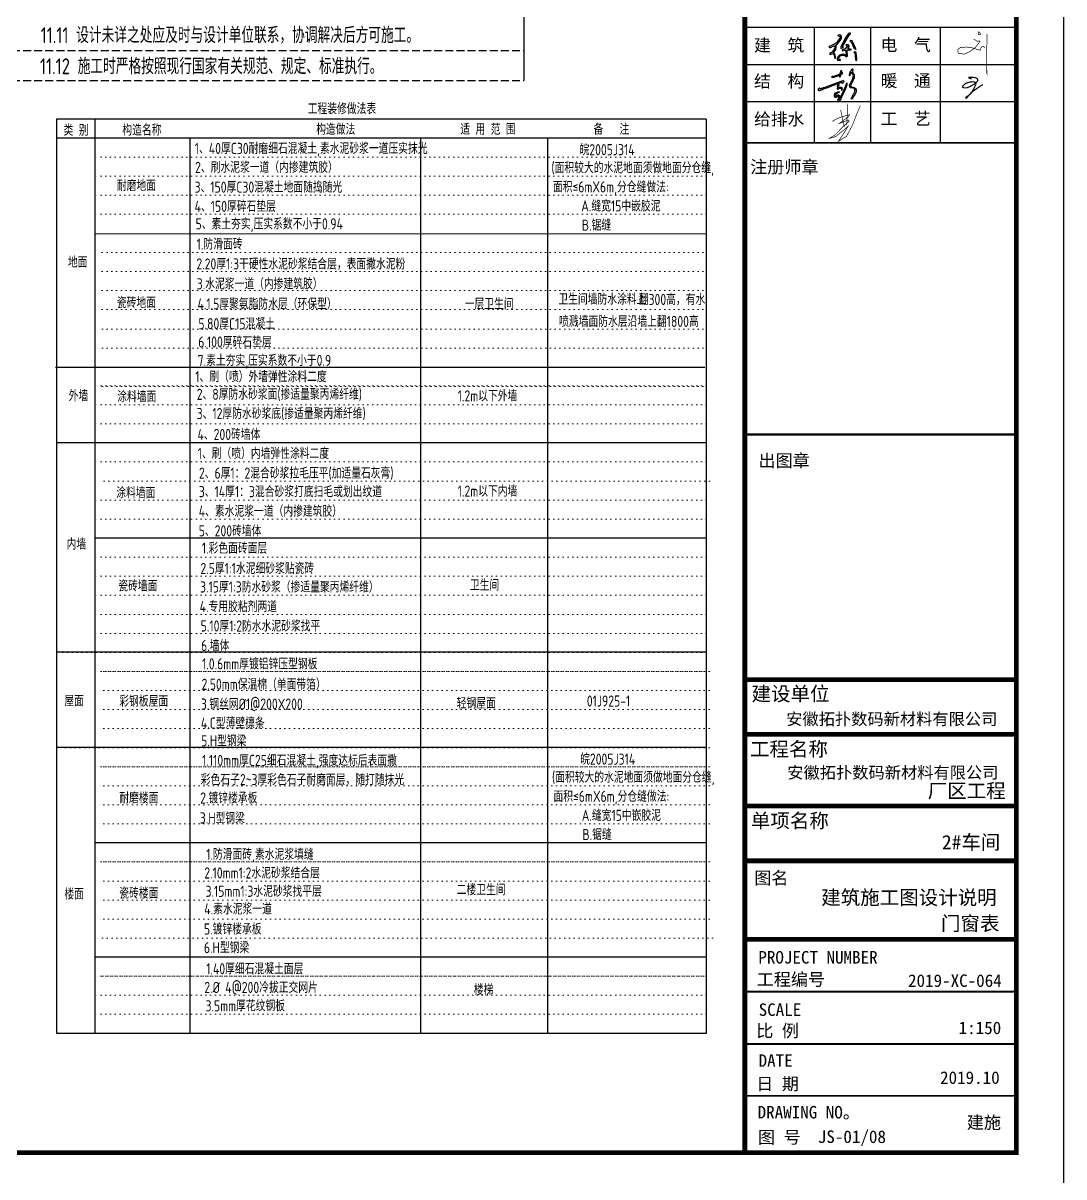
# Model space of a CAD drawing. Extents: x -518586 to 1253874, y -62343 to 661177.
# Drawn here: x 1152494 to 1185275, y 473044 to 509389 of the extents above; entities that cross this region are included whole.
import ezdxf

# ---------------------------------------------------------------- set-up
doc = ezdxf.new("R2010")
doc.units = 0
doc.header["$LTSCALE"] = 1000
doc.header["$MEASUREMENT"] = 0
for name, pattern in [('ACAD_ISO07W100', [3, 0, -3]), ('DASH', [0.35, 0.25, -0.1]), ('DOTE', [2.42, 2, -0.2, 0.02, -0.2])]:
    doc.linetypes.add(name, pattern=pattern)
for name, color, linetype in [('3T_BAR', 7, 'Continuous'), ('DOTE', 9, 'DOTE'), ('PUB_TEXT', 7, 'Continuous'), ('PUB_TITLE', 4, 'Continuous'), ('图框', 7, 'Continuous'), ('尺寸线', 3, 'Continuous')]:
    doc.layers.add(name, color=color, linetype=linetype)
doc.layers.add('F', color=251, linetype='Continuous', lineweight=13)
doc.layers.add('说明', color=7, linetype='Continuous', lineweight=13)
doc.styles.add('_HZTXT', font='tssdeng.shx', dxfattribs={"width": 0.7, "bigfont": 'hztxt.shx'})
doc.styles.add('STYLE-黑体', font='simhei.ttf')
doc.styles.add('宋体', font='SimSun.ttf', dxfattribs={"width": 0.8})
doc.styles.add('黑体', font='simhei.ttf')

msp = doc.modelspace()

# ---------------------------------------------------------------- hatches: boundary and pattern name
h = msp.add_hatch(color=256)
h.paths.add_polyline_path([(1178659, 508475), (1178694, 508450), (1178700, 508378), (1178712, 508242), (1178730, 508206), (1178753, 508219), (1178753, 508265), (1178743, 508361), (1178732, 508448), (1178693, 508479)])
h.paths.add_polyline_path([(1178537, 508832), (1178589, 508775), (1178657, 508606), (1178728, 508555), (1178712, 508603), (1178675, 508673), (1178638, 508771), (1178605, 508829), (1178563, 508845)])
h.paths.add_polyline_path([(1178427, 508670), (1178451, 508677), (1178467, 508645), (1178449, 508629), (1178426, 508634), (1178411, 508610), (1178406, 508594), (1178386, 508574), (1178303, 508541), (1178286, 508532), (1178301, 508516), (1178387, 508532), (1178408, 508528), (1178407, 508496), (1178412, 508381), (1178411, 508357), (1178384, 508384), (1178329, 508406), (1178267, 508399), (1178209, 508378), (1178163, 508333), (1178130, 508287), (1178131, 508253), (1178145, 508216), (1178164, 508216), (1178223, 508207), (1178239, 508239), (1178202, 508239), (1178172, 508250), (1178186, 508295), (1178221, 508344), (1178264, 508371), (1178299, 508377), (1178335, 508378), (1178382, 508352), (1178422, 508327), (1178461, 508344), (1178458, 508376), (1178453, 508479), (1178457, 508533), (1178484, 508546), (1178529, 508537), (1178585, 508554), (1178547, 508569), (1178469, 508572), (1178501, 508609), (1178514, 508654), (1178494, 508702), (1178442, 508715), (1178411, 508699)])
h.paths.add_polyline_path([(1178548, 509079), (1178487, 509058), (1178399, 508920), (1178278, 508708), (1178247, 508627), (1178250, 508589), (1178305, 508612), (1178331, 508623), (1178316, 508656), (1178315, 508674), (1178478, 508954), (1178535, 509029), (1178556, 509054)])
h.paths.add_polyline_path([(1178146, 508994), (1178208, 508981), (1178235, 508952), (1178217, 508909), (1178145, 508810), (1178111, 508766), (1178037, 508725), (1177933, 508675), (1177874, 508652), (1177890, 508622), (1177931, 508622), (1178011, 508661), (1178064, 508661), (1178079, 508642), (1178038, 508564), (1177974, 508477), (1177894, 508426), (1177913, 508400), (1177994, 508428), (1178033, 508410), (1178052, 508323), (1178061, 508274), (1178084, 508281), (1178076, 508310), (1178069, 508392), (1178041, 508436), (1178021, 508455), (1178087, 508557), (1178106, 508615), (1178102, 508669), (1178087, 508688), (1178144, 508731), (1178230, 508838), (1178275, 508903), (1178275, 508951), (1178246, 509009), (1178219, 509014), (1178177, 509009)])
h = msp.add_hatch(color=256)
h.paths.add_polyline_path([(1177738, 507327), (1177805, 507352), (1177925, 507395), (1177985, 507422), (1178060, 507441), (1178102, 507464), (1178153, 507480), (1178184, 507492), (1178239, 507512), (1178266, 507523), (1178281, 507526), (1178284, 507510), (1178277, 507493), (1178291, 507490), (1178299, 507493), (1178322, 507509), (1178335, 507526), (1178349, 507551), (1178337, 507573), (1178310, 507569), (1178248, 507547), (1178132, 507508), (1177992, 507456), (1177904, 507422), (1177774, 507374), (1177699, 507347), (1177688, 507349), (1177652, 507329), (1177627, 507324), (1177621, 507319), (1177591, 507319), (1177589, 507332), (1177583, 507341), (1177568, 507336), (1177560, 507328), (1177534, 507308), (1177530, 507296), (1177534, 507280), (1177548, 507270), (1177582, 507270), (1177675, 507301)])
h.paths.add_polyline_path([(1178243, 507761), (1178256, 507767), (1178273, 507772), (1178285, 507781), (1178295, 507787), (1178299, 507796), (1178305, 507804), (1178307, 507822), (1178296, 507837), (1178286, 507832), (1178276, 507820), (1178265, 507813), (1178259, 507826), (1178264, 507833), (1178270, 507844), (1178277, 507857), (1178281, 507869), (1178281, 507880), (1178277, 507887), (1178260, 507889), (1178249, 507888), (1178245, 507882), (1178241, 507871), (1178237, 507861), (1178235, 507845), (1178233, 507832), (1178228, 507812), (1178225, 507797), (1178216, 507785), (1178205, 507781), (1178185, 507768), (1178143, 507750), (1178105, 507736), (1178082, 507726), (1178059, 507717), (1178021, 507708), (1177978, 507705), (1177960, 507698), (1177963, 507681), (1177990, 507677), (1178044, 507686), (1178087, 507701), (1178130, 507714), (1178157, 507728), (1178183, 507738), (1178196, 507744), (1178202, 507738), (1178200, 507724), (1178203, 507707), (1178210, 507695), (1178219, 507693), (1178231, 507698), (1178236, 507709), (1178236, 507729), (1178236, 507748)])
h.paths.add_polyline_path([(1178169, 507355), (1178167, 507374), (1178167, 507400), (1178178, 507416), (1178198, 507435), (1178195, 507449), (1178171, 507453), (1178154, 507439), (1178144, 507411), (1178138, 507387), (1178139, 507350), (1178137, 507330), (1178134, 507315), (1178145, 507307), (1178159, 507307), (1178176, 507321), (1178189, 507335), (1178212, 507341), (1178243, 507342), (1178255, 507338), (1178268, 507331), (1178274, 507313), (1178270, 507294), (1178274, 507277), (1178284, 507275), (1178296, 507283), (1178301, 507314), (1178294, 507348), (1178272, 507361), (1178235, 507361), (1178189, 507359)], flags=17)
h.paths.add_polyline_path([(1178153, 507196), (1178168, 507200), (1178201, 507204), (1178202, 507221), (1178188, 507226), (1178161, 507226), (1178150, 507221), (1178130, 507211), (1178113, 507207), (1178109, 507192), (1178114, 507174), (1178123, 507164), (1178137, 507165), (1178141, 507176)], flags=17)
h.paths.add_polyline_path([(1178087, 507101), (1178096, 507127), (1178096, 507161), (1178092, 507184), (1178074, 507190), (1178063, 507179), (1178059, 507151), (1178052, 507119), (1178052, 507087), (1178063, 507056), (1178071, 507046), (1178096, 507048), (1178115, 507056), (1178130, 507077), (1178144, 507087), (1178156, 507095), (1178168, 507106), (1178184, 507092), (1178181, 507057), (1178172, 507034), (1178170, 506994), (1178162, 506957), (1178156, 506933), (1178163, 506914), (1178182, 506912), (1178204, 506930), (1178239, 506973), (1178275, 507056), (1178324, 507162), (1178392, 507319), (1178434, 507440), (1178441, 507507), (1178409, 507413), (1178355, 507300), (1178318, 507227), (1178269, 507108), (1178242, 507065), (1178211, 506998), (1178191, 506966), (1178193, 506995), (1178200, 507039), (1178209, 507070), (1178206, 507093), (1178194, 507119), (1178179, 507129), (1178161, 507127), (1178135, 507109), (1178123, 507092), (1178106, 507070), (1178089, 507075)])
msp.add_hatch(color=256).paths.add_polyline_path([(1178570, 507392), (1178558, 507415), (1178565, 507443), (1178580, 507482), (1178599, 507532), (1178625, 507569), (1178664, 507660), (1178670, 507695), (1178671, 507725), (1178670, 507756), (1178658, 507788), (1178630, 507812), (1178625, 507829), (1178621, 507861), (1178619, 507885), (1178622, 507904), (1178629, 507941), (1178619, 507944), (1178600, 507940), (1178578, 507897), (1178557, 507874), (1178541, 507840), (1178529, 507790), (1178517, 507755), (1178517, 507737), (1178527, 507727), (1178529, 507742), (1178544, 507781), (1178554, 507807), (1178569, 507836), (1178578, 507840), (1178588, 507832), (1178608, 507797), (1178621, 507778), (1178642, 507760), (1178647, 507723), (1178638, 507701), (1178630, 507632), (1178584, 507555), (1178556, 507498), (1178523, 507438), (1178529, 507385), (1178537, 507372), (1178553, 507352), (1178624, 507339), (1178666, 507337), (1178686, 507322), (1178695, 507298), (1178691, 507240), (1178679, 507206), (1178668, 507182), (1178651, 507159), (1178619, 507098), (1178611, 507051), (1178577, 507024), (1178582, 507001), (1178592, 506987), (1178603, 506987), (1178615, 507008), (1178641, 507064), (1178666, 507103), (1178699, 507154), (1178719, 507188), (1178729, 507243), (1178729, 507294), (1178704, 507340), (1178683, 507353), (1178639, 507365), (1178616, 507367), (1178585, 507383)])

# ---------------------------------------------------------------- linework, layer by layer
for p, q in [((1174011, 506364, 110), (1153550, 506364, 912)), ((1174011, 506364, 110), (1174011, 477571, -5962)), ((1174011, 505764, 110), (1153550, 505764, 912)), ((1157750, 505764, 3034), (1157750, 490164, -1868)), ((1165011, 505764, 2232), (1165011, 490164, -2670)), ((1169011, 505764, 2232), (1169011, 490164, -2670)), ((1154750, 502745, 2657), (1154750, 488345, -1868)), ((1157750, 499164, 4134), (1157750, 477571, -2651)), ((1165011, 499164, 3332), (1165011, 477571, -3453)), ((1169011, 499164, 3332), (1169011, 477571, -3453)), ((1153550, 498544, -2747), (1153510, 498544, -2745)), ((1173970, 498544, -3547), (1153550, 498544, -2747)), ((1154750, 497345, 4134), (1154750, 485345, 364)), ((1174011, 496164, -2519), (1153550, 496164, -1717)), ((1174011, 493164, -2519), (1154750, 493164, 2249)), ((1174011, 489568, 1101), (1153550, 489568, 1903)), ((1175225, 488707), (1183623, 488707)), ((1175225, 486983), (1183626, 486983)), ((1174011, 486568, 2489), (1153550, 486568, 3291)), ((1175225, 484726), (1183656, 484726)), ((1174011, 483568, 3877), (1154750, 483568, 4632)), ((1175225, 483001), (1183656, 483001)), ((1174011, 479971, 8041), (1154750, 479971, 8796))]:
    msp.add_line(p, q)
for points in [[(1178146, 508994), (1178208, 508981), (1178235, 508952), (1178217, 508909), (1178145, 508810), (1178111, 508766), (1178037, 508725), (1177933, 508675), (1177874, 508652), (1177890, 508622), (1177931, 508622), (1178011, 508661), (1178064, 508661), (1178079, 508642), (1178038, 508564), (1177974, 508477), (1177894, 508426), (1177913, 508400), (1177994, 508428), (1178033, 508410), (1178052, 508323), (1178061, 508274), (1178084, 508281), (1178076, 508310), (1178069, 508392), (1178041, 508436), (1178021, 508455), (1178087, 508557), (1178106, 508615), (1178102, 508669), (1178087, 508688), (1178144, 508731), (1178230, 508838), (1178275, 508903), (1178275, 508951), (1178246, 509009), (1178219, 509014), (1178177, 509009), (1178146, 508994)], [(1178548, 509079), (1178487, 509058), (1178399, 508920), (1178278, 508708), (1178247, 508627), (1178250, 508589), (1178305, 508612), (1178331, 508623), (1178316, 508656), (1178315, 508674), (1178478, 508954), (1178535, 509029), (1178556, 509054), (1178548, 509079)], [(1178537, 508832), (1178589, 508775), (1178657, 508606), (1178728, 508555), (1178712, 508603), (1178675, 508673), (1178638, 508771), (1178605, 508829), (1178563, 508845), (1178537, 508832)], [(1178427, 508670), (1178451, 508677), (1178451, 508677), (1178467, 508645), (1178449, 508629), (1178426, 508634), (1178411, 508610), (1178406, 508594), (1178386, 508574), (1178303, 508541), (1178286, 508532), (1178301, 508516), (1178301, 508516), (1178387, 508532), (1178408, 508528), (1178407, 508496), (1178412, 508381), (1178411, 508357), (1178384, 508384), (1178329, 508406), (1178267, 508399), (1178209, 508378), (1178163, 508333), (1178130, 508287), (1178131, 508253), (1178145, 508216), (1178164, 508216), (1178223, 508207), (1178239, 508239), (1178202, 508239), (1178172, 508250), (1178186, 508295), (1178221, 508344), (1178264, 508371), (1178299, 508377), (1178335, 508378), (1178382, 508352), (1178422, 508327), (1178461, 508344), (1178458, 508376), (1178453, 508479), (1178457, 508533), (1178484, 508546), (1178529, 508537), (1178585, 508554), (1178547, 508569), (1178469, 508572), (1178501, 508609), (1178514, 508654), (1178494, 508702), (1178442, 508715), (1178411, 508699), (1178427, 508670)], [(1178659, 508475), (1178694, 508450), (1178700, 508378), (1178712, 508242), (1178730, 508206), (1178753, 508219), (1178753, 508265), (1178743, 508361), (1178732, 508448), (1178693, 508479), (1178659, 508475)], [(1178153, 507196), (1178141, 507176), (1178137, 507165), (1178123, 507164), (1178114, 507174), (1178109, 507192), (1178113, 507207), (1178130, 507211), (1178150, 507221), (1178161, 507226), (1178188, 507226), (1178202, 507221), (1178201, 507204), (1178168, 507200), (1178153, 507196), (1178153, 507196)]]:
    msp.add_lwpolyline(points)
for points, const_width in [([(1182435, 508884), (1182547, 508815), (1182618, 508826), (1182633, 508815), (1182568, 508723), (1182493, 508630), (1182420, 508567), (1182285, 508476), (1182145, 508413), (1181945, 508431), (1181937, 508566), (1182026, 508624), (1182219, 508632), (1182399, 508606), (1182554, 508554), (1182636, 508533), (1182666, 508616), (1182681, 508636), (1182742, 508657), (1182782, 508599)], 20.6), ([(1182584, 509126), (1182634, 509079), (1182657, 509036), (1182621, 509021), (1182583, 509029), (1182575, 509074), (1182592, 509108)], 20.6), ([(1182847, 509047), (1182856, 508948), (1182848, 508747), (1182845, 508604), (1182841, 508262), (1182836, 508175), (1182837, 508050), (1182848, 507898), (1182848, 507810), (1182842, 507834), (1182841, 508009), (1182851, 508110)], 20.6), ([(1182367, 507624), (1182279, 507662), (1182280, 507682), (1182326, 507680), (1182477, 507674), (1182546, 507639), (1182567, 507584), (1182524, 507525), (1182427, 507450), (1182299, 507381), (1182209, 507348), (1182122, 507350), (1182079, 507375), (1182099, 507420), (1182182, 507488), (1182293, 507527), (1182416, 507542), (1182487, 507521), (1182506, 507480), (1182491, 507432), (1182446, 507339), (1182388, 507233), (1182294, 507133), (1182227, 507046), (1182196, 507019), (1182186, 507052), (1182294, 507124), (1182411, 507245), (1182655, 507409), (1182724, 507452)], 38.2), ([(1177980, 506292), (1178090, 506359), (1178308, 506446), (1178526, 506502), (1178485, 506433), (1178206, 506232), (1178308, 506265), (1178489, 506338), (1178513, 506299), (1178321, 506128), (1178070, 505872), (1177889, 505755), (1178090, 505815), (1178347, 506025), (1178476, 506137), (1178346, 505919), (1178170, 505664), (1178428, 505822), (1178622, 506187), (1178754, 506536), (1178862, 506785)], 20.6), ([(1178243, 506653), (1178329, 506232), (1178353, 506152), (1178372, 506126)], 20.6), ([(1178448, 506849), (1178452, 506575), (1178446, 506351), (1178443, 506241), (1178428, 506178)], 20.6)]:
    msp.add_lwpolyline(points, dxfattribs=dict(const_width=const_width))
for points in [[(1178059, 507717), (1178021, 507708), (1177978, 507705), (1177960, 507698), (1177963, 507681), (1177990, 507677), (1178044, 507686), (1178087, 507701), (1178130, 507714), (1178157, 507728), (1178183, 507738), (1178196, 507744), (1178196, 507744), (1178202, 507738), (1178200, 507724), (1178203, 507707), (1178210, 507695), (1178219, 507693), (1178231, 507698), (1178236, 507709), (1178236, 507729), (1178236, 507748), (1178243, 507761), (1178256, 507767), (1178273, 507772), (1178285, 507781), (1178295, 507787), (1178299, 507796), (1178305, 507804), (1178307, 507822), (1178296, 507837), (1178286, 507832), (1178276, 507820), (1178265, 507813), (1178265, 507813), (1178265, 507813), (1178259, 507826), (1178264, 507833), (1178270, 507844), (1178277, 507857), (1178281, 507869), (1178281, 507880), (1178277, 507887), (1178260, 507889), (1178249, 507888), (1178245, 507882), (1178241, 507871), (1178237, 507861), (1178235, 507845), (1178233, 507832), (1178228, 507812), (1178225, 507797), (1178216, 507785), (1178205, 507781), (1178185, 507768), (1178143, 507750), (1178105, 507736), (1178082, 507726), (1178059, 507717)], [(1178569, 507836), (1178554, 507807), (1178544, 507781), (1178529, 507742), (1178527, 507727), (1178517, 507737), (1178517, 507755), (1178529, 507790), (1178541, 507840), (1178557, 507874), (1178578, 507897), (1178600, 507940), (1178619, 507944), (1178629, 507941), (1178622, 507904), (1178619, 507885), (1178621, 507861), (1178625, 507829), (1178630, 507812), (1178658, 507788), (1178670, 507756), (1178671, 507725), (1178670, 507695), (1178664, 507660), (1178625, 507569), (1178599, 507532), (1178580, 507482), (1178565, 507443), (1178558, 507415), (1178570, 507392), (1178585, 507383), (1178616, 507367), (1178639, 507365), (1178683, 507353), (1178704, 507340), (1178729, 507294), (1178729, 507243), (1178719, 507188), (1178699, 507154), (1178666, 507103), (1178641, 507064), (1178615, 507008), (1178603, 506987), (1178592, 506987), (1178582, 507001), (1178577, 507024), (1178611, 507051), (1178619, 507098), (1178651, 507159), (1178668, 507182), (1178679, 507206), (1178691, 507240), (1178695, 507298), (1178686, 507322), (1178666, 507337), (1178624, 507339), (1178553, 507352), (1178537, 507372), (1178529, 507385), (1178523, 507438), (1178556, 507498), (1178584, 507555), (1178630, 507632), (1178638, 507701), (1178647, 507723), (1178642, 507760), (1178621, 507778), (1178608, 507797), (1178588, 507832), (1178578, 507840), (1178569, 507836)], [(1177688, 507349), (1177652, 507329), (1177627, 507324), (1177621, 507319), (1177591, 507319), (1177589, 507332), (1177583, 507341), (1177568, 507336), (1177560, 507328), (1177534, 507308), (1177530, 507296), (1177534, 507280), (1177548, 507270), (1177582, 507270), (1177675, 507301), (1177738, 507327), (1177805, 507352), (1177925, 507395), (1177985, 507422), (1178060, 507441), (1178102, 507464), (1178153, 507480), (1178184, 507492), (1178239, 507512), (1178266, 507523), (1178281, 507526), (1178284, 507510), (1178277, 507493), (1178291, 507490), (1178299, 507493), (1178322, 507509), (1178335, 507526), (1178349, 507551), (1178337, 507573), (1178310, 507569), (1178248, 507547), (1178132, 507508), (1177992, 507456), (1177904, 507422), (1177774, 507374), (1177699, 507347), (1177688, 507349)], [(1178052, 507087), (1178052, 507119), (1178059, 507151), (1178063, 507179), (1178074, 507190), (1178092, 507184), (1178096, 507161), (1178096, 507127), (1178087, 507101), (1178089, 507075), (1178106, 507070), (1178123, 507092), (1178135, 507109), (1178161, 507127), (1178179, 507129), (1178194, 507119), (1178206, 507093), (1178209, 507070), (1178200, 507039), (1178193, 506995), (1178191, 506966), (1178211, 506998), (1178242, 507065), (1178269, 507108), (1178318, 507227), (1178355, 507300), (1178409, 507413), (1178441, 507507), (1178434, 507440), (1178392, 507319), (1178324, 507162), (1178275, 507056), (1178239, 506973), (1178204, 506930), (1178182, 506912), (1178163, 506914), (1178156, 506933), (1178162, 506957), (1178170, 506994), (1178172, 507034), (1178181, 507057), (1178181, 507057), (1178184, 507092), (1178168, 507106), (1178156, 507095), (1178144, 507087), (1178130, 507077), (1178115, 507056), (1178096, 507048), (1178071, 507046), (1178063, 507056), (1178052, 507087)], [(1178167, 507374), (1178167, 507400), (1178178, 507416), (1178198, 507435), (1178195, 507449), (1178171, 507453), (1178154, 507439), (1178144, 507411), (1178138, 507387), (1178139, 507350), (1178137, 507330), (1178134, 507315), (1178145, 507307), (1178159, 507307), (1178176, 507321), (1178189, 507335), (1178212, 507341), (1178243, 507342), (1178255, 507338), (1178268, 507331), (1178274, 507313), (1178270, 507294), (1178274, 507277), (1178284, 507275), (1178296, 507283), (1178301, 507314), (1178294, 507348), (1178272, 507361), (1178235, 507361), (1178189, 507359), (1178169, 507355), (1178167, 507374)]]:
    msp.add_lwpolyline(points, close=True)
at = {"layer": '3T_BAR'}
msp.add_line((1168265, 531120), (1168265, 507580), dxfattribs=at)
at = {"layer": 'DOTE', "color": 251, "linetype": 'DASH'}
for p, q in [((1103144, 508521), (1168265, 508521)), ((1103144, 507580), (1168265, 507580))]:
    msp.add_line(p, q, dxfattribs=at)
at = {"layer": 'F', "linetype": 'ACAD_ISO07W100', "ltscale": 0.05}
for p, q in [((1174011, 505165, -880), (1154750, 505165, -125)), ((1174011, 504565, -880), (1154750, 504565, -125)), ((1174011, 503965, -880), (1154750, 503965, -125)), ((1174011, 503365, -880), (1154750, 503365, -125)), ((1153550, 502165, -2861), (1153441, 502165, -2856)), ((1173902, 502165, -3658), (1154750, 502165, -2908)), ((1153550, 501565, -2861), (1153441, 501565, -2856)), ((1173902, 501565, -3658), (1154750, 501565, -2908)), ((1153550, 500965, -2861), (1153441, 500965, -2856)), ((1173902, 500965, -3658), (1154750, 500965, -2908)), ((1153550, 500365, -2861), (1153441, 500365, -2856)), ((1173902, 500365, -3658), (1154750, 500365, -2908)), ((1153550, 499744, -2747), (1153446, 499744, -2743)), ((1173906, 499744, -3545), (1154750, 499744, -2794)), ((1153550, 499144, -2747), (1153446, 499144, -2743)), ((1173906, 499144, -3545), (1154750, 499144, -2794)), ((1153550, 498544, -2747), (1153446, 498544, -2743)), ((1173906, 498544, -3545), (1154750, 498544, -2794)), ((1153550, 497944, -2747), (1153446, 497944, -2743)), ((1174011, 497964, -2519), (1154750, 497964, -1764)), ((1173906, 497944, -3545), (1154750, 497944, -2794)), ((1174011, 497364, -2519), (1154750, 497364, -1764)), ((1174011, 496764, -2519), (1154750, 496764, -1764)), ((1174011, 495564, -2519), (1154750, 495564, -1764)), ((1174111, 494964, -2519), (1154750, 494964, -1760)), ((1174011, 494364, -2519), (1154750, 494364, -1764)), ((1174011, 493764, -2519), (1154750, 493764, -1764)), ((1174011, 492564, -2519), (1154750, 492564, -1764)), ((1174011, 491964, -2519), (1154750, 491964, -1764)), ((1174011, 491364, -2519), (1154750, 491364, -1764)), ((1174011, 490764, -2519), (1154750, 490764, -1764)), ((1174011, 490764, -2519), (1154750, 490764, -1764)), ((1174011, 490164, -287), (1154750, 490164, 468)), ((1174011, 490164, -2519), (1154750, 490164, -1764)), ((1174011, 489564, -287), (1153550, 489564, 515)), ((1174011, 489564, -287), (1153550, 489564, 515)), ((1174011, 488964, -287), (1154750, 488964, 468)), ((1174098, 488964, -291), (1154750, 488964, 468)), ((1174098, 488364, -291), (1154750, 488364, 468)), ((1174098, 487764, -291), (1154750, 487764, 468)), ((1174098, 487164, -291), (1154750, 487164, 468)), ((1174098, 486564, -291), (1153637, 486564, 511)), ((1174011, 485964, 1101), (1154750, 485964, 1856)), ((1174098, 485964, 1097), (1154750, 485964, 1856)), ((1174098, 485364, 1097), (1154750, 485364, 1856)), ((1174098, 484764, 1097), (1154750, 484764, 1856)), ((1174098, 484164, 1097), (1154750, 484164, 1856)), ((1174011, 482964, 2489), (1154750, 482964, 3244)), ((1174098, 482964, 2485), (1154750, 482964, 3244)), ((1174098, 482364, 2485), (1154750, 482364, 3244)), ((1174098, 481764, 2485), (1154750, 481764, 3244)), ((1174098, 481164, 2485), (1154750, 481164, 3244)), ((1174207, 480568, 5257), (1154750, 480568, 6020)), ((1153550, 479371, 10231), (1153463, 479371, 10235)), ((1173923, 479371, 9433), (1154750, 479371, 10184)), ((1174011, 479371, 9429), (1154750, 479371, 10184)), ((1174011, 478771, 9429), (1154750, 478771, 10184)), ((1174011, 478171, 9429), (1154750, 478171, 10184)), ((1174011, 477571, 9429), (1153550, 477571, 10231))]:
    msp.add_line(p, q, dxfattribs=at)
at = {"layer": 'PUB_TITLE'}
msp.add_lwpolyline([(1096175, 472307), (1185275, 472307), (1185275, 535307), (1096175, 535307)], close=True, dxfattribs=at)
at = {"layer": 'PUB_TITLE', "const_width": 150}
msp.add_lwpolyline([(1099925, 473806), (1183775, 473806), (1183775, 533807), (1099925, 533807)], close=True, dxfattribs=at)
at = {"layer": '图框', "color": 0}
for p, q in [((1175225, 509259), (1183742, 509259)), ((1175225, 508088), (1183742, 508088)), ((1175225, 506917), (1183742, 506917)), ((1175225, 505617), (1183775, 505617)), ((1175225, 488707), (1183742, 488707)), ((1175225, 480526), (1183775, 480526))]:
    msp.add_line(p, q, dxfattribs=at)
at = {"layer": '图框', "color": 4, "const_width": 148}
msp.add_lwpolyline([(1175225, 533807), (1183775, 533807), (1183775, 473806), (1175225, 473806)], close=True, dxfattribs=at)
at = {"layer": '图框', "color": 0}
for points in [[(1177421, 505617), (1177421, 509259)], [(1179196, 505617), (1179196, 509259)], [(1181392, 505617), (1181392, 509259)]]:
    msp.add_lwpolyline(points, dxfattribs=at)
for points, const_width in [([(1175225, 505617), (1183775, 505617)], 60.5), ([(1175225, 496430), (1183775, 496430)], 75), ([(1175225, 488707), (1183742, 488707)], 60.5), ([(1175225, 480526), (1183775, 480526)], 60.5)]:
    msp.add_lwpolyline(points, dxfattribs=dict(at, const_width=const_width))
at = {"layer": '图框', "color": 4}
for points, const_width in [([(1175225, 488707), (1183742, 488707)], 149), ([(1175225, 486983), (1183745, 486983)], 149), ([(1175225, 484726), (1183775, 484726)], 149), ([(1175225, 483001), (1183775, 483001)], 149), ([(1175225, 480526), (1183775, 480526)], 149), ([(1175225, 478878), (1183775, 478878)], 60.5), ([(1175225, 477232), (1183775, 477232)], 60.5), ([(1175225, 475599), (1183775, 475599)], 60.5)]:
    msp.add_lwpolyline(points, dxfattribs=dict(at, const_width=const_width))
at = {"layer": '尺寸线', "color": 0}
for p, q in [((1153550, 506364, 912), (1153550, 477571, 9564)), ((1154750, 506364, 2894), (1154750, 477571, -901)), ((1154750, 502745, 2657), (1174011, 502765, -880)), ((1153550, 477571, 9564), (1174011, 477571, -5962))]:
    msp.add_line(p, q, dxfattribs=at)

# ---------------------------------------------------------------- texts
at = {"style": '_HZTXT', "width": 0.8}
for s, p in [('11.11 设计未详之处应及时与设计单位联系，协调解决后方可施工。', (1153048, 508758)), ('11.12 施工时严格按照现行国家有关规范、规定、标准执行。', (1153025, 507778))]:
    msp.add_text(s, height=500, dxfattribs=at).set_placement(p)
at = {"layer": 'PUB_TEXT'}
for s, height, style, p in [('安徽拓扑数码新材料有限公司', 375, '黑体', (1176528, 487280)), ('安徽拓扑数码新材料有限公司', 375, '黑体', (1176563, 485593)), ('厂区工程', 450, '宋体', (1180985, 484982)), ('2#车间', 450, '黑体', (1181433, 483363)), ('建筑施工图设计说明', 450, '宋体', (1177632, 481621, 0)), ('门窗表', 450, '宋体', (1181404, 480804, 0)), ('2019-XC-064', 394.42, '黑体', (1180365, 479029)), ('1:150', 394.4, '黑体', (1181959, 477542)), ('2019.10', 394.4, '黑体', (1181374, 475975)), ('建施', 394.4, '黑体', (1182217, 474564)), ('JS-01/08', 394.4, '黑体', (1177524, 474113))]:
    msp.add_text(s, height=height, dxfattribs=dict(at, style=style)).set_placement(p)
at = {"layer": '图框', "color": 0}
for s, height, style, p in [('建  筑', 386.5, 'STYLE-黑体', (1175516, 508498)), ('电  气', 386.5, 'STYLE-黑体', (1179501, 508510)), ('结  构', 386.5, 'STYLE-黑体', (1175516, 507367)), ('暖  通', 386.5, 'STYLE-黑体', (1179501, 507379)), ('给排水', 386.5, 'STYLE-黑体', (1175516, 506172)), ('工  艺', 386.5, 'STYLE-黑体', (1179501, 506185)), ('PROJECT NUMBER', 394.42, '黑体', (1175651, 479765))]:
    msp.add_text(s, height=height, dxfattribs=dict(at, style=style)).set_placement(p)
at = {"layer": '图框', "color": 4, "style": '黑体'}
for s, height, p in [('注册师章', 394.4, (1175394, 504661)), ('出图章', 394.4, (1175654, 495409)), ('建设单位', 450, (1175437, 488038)), ('工程名称', 450, (1175387, 486295)), ('单项名称', 450, (1175417, 484039)), ('图名', 394.4, (1175521, 482265)), ('工程编号', 394.4, (1175598, 479068)), ('SCALE', 394.4, (1175661, 478115)), ('比 例', 394.4, (1175585, 477451)), ('DATE', 394.4, (1175659, 476512)), ('日 期', 394.4, (1175585, 475781)), ('DRAWING NO。', 394.42, (1175628, 474885)), ('图 号', 394.4, (1175641, 474097))]:
    msp.add_text(s, height=height, dxfattribs=at).set_placement(p)
at = {"layer": '说明', "linetype": 'Continuous', "style": '_HZTXT', "width": 0.8}
for s, p in [('工程装修做法表', (1161458, 506517, 912)), ('类 别', (1153767, 505840, 912)), ('构造名称', (1155619, 505845, 912)), ('构造做法', (1161725, 505869, 912)), ('适 用 范 围', (1166263, 505869, 110)), ('备   注', (1170459, 505869, 110)), ('1、40厚C30耐磨细石混凝土,素水泥砂浆一道压实抹光', (1157901, 505266, 7247)), ('皖2005J314', (1170020, 505226, -880)), ('2、刷水泥浆一道（内掺建筑胶）', (1157911, 504670, 7247)), ('(面积较大的水泥地面须做地面分仓缝,', (1169134, 504657, -880)), ('耐磨地面', (1155447, 504097, 6886)), ('3、150厚C30混凝土地面随捣随光', (1157895, 504047, 7247)), ('面积≤6mX6m,分仓缝做法:', (1169181, 504053, -880)), ('4、150厚碎石垫层', (1157896, 503441, 8237)), ('A.缝宽15中嵌胶泥', (1170073, 503454, -880)), ('5、素土夯实,压实系数不小于0.94', (1157926, 502889, 7247)), ('B.锯缝', (1170092, 502850, -1871)), ('1.防滑面砖', (1157961, 502252, 1903)), ('地面', (1153904, 501684, 6886)), ('2.20厚1:3干硬性水泥砂浆结合层，表面撒水泥粉', (1157952, 501627, 1903)), ('3.水泥浆一道（内掺建筑胶）', (1157963, 501000, 1903)), ('卫生间墙防水涂料上', (1169353, 500516, -3545)), ('翻300高，有水', (1171885, 500508, -3545)), ('瓷砖地面', (1155447, 500410, 4108)), ('4.1.5厚聚氨脂防水层（环保型）', (1157988, 500368, 1903)), ('一层卫生间', (1166404, 500369, 6084)), ('5.80厚C15混凝土', (1158015, 499745, 1903)), ('喷溅墙面防水层沿墙上翻1800高', (1169376, 499817, -3545)), ('6.100厚碎石垫层', (1158012, 499169, 1903)), ('7.素土夯实,压实系数不小于0.9', (1157994, 498588, 1903)), ('1、刷（喷）外墙弹性涂料二度', (1157918, 498077, 772)), ('外墙', (1153929, 497478, -143470)), ('涂料墙面', (1155459, 497447, -154938)), ('2、8厚防水砂浆面(掺适量聚丙烯纤维)', (1157963, 497521, 772)), ('1.2m以下外墙', (1166182, 497471, -1528)), ('3、12厚防水砂浆底(掺适量聚丙烯纤维)', (1157961, 496914, 625)), ('4、200砖墙体', (1157987, 496256, 516)), ('1、刷（喷）内墙弹性涂料二度', (1157994, 495659, 18)), ('2、6厚1：2混合砂浆拉毛压平(加适量石灰膏)', (1158033, 495038, 18)), ('涂料墙面', (1155428, 494420, -153488)), ('3、14厚1：3混合砂浆打底扫毛或划出纹道', (1158028, 494454, -136)), ('1.2m以下内墙', (1166182, 494471, -1528)), ('4、素水泥浆一道（内掺建筑胶）', (1158026, 493840, -133)), ('5、200砖墙体', (1158026, 493219, -138)), ('内墙', (1153864, 492801, -133629)), ('1.彩色面砖面层', (1158123, 492674, 1903)), ('2.5厚1:1水泥细砂浆贴瓷砖', (1158079, 492036, 1903)), ('瓷砖墙面', (1155493, 491486, -344)), ('3.15厚1:3防水砂浆（掺适量聚丙烯纤维）', (1158068, 491451, 1903)), ('卫生间', (1166566, 491512, -3128)), ('4.专用胶粘剂两道', (1158055, 490833, 1903)), ('5.10厚1:2防水水泥砂浆找平', (1158088, 490223, 1903)), ('6.墙体', (1158100, 489606, 1903)), ('1.0.6mm厚镀铝锌压型钢板', (1158131, 489029, 1903)), ('2.50mm保温棉（单面带箔）', (1158113, 488386, 1903)), ('彩钢板屋面', (1155524, 487854, 1887)), ('3.钢丝网%%C1@200X200', (1158092, 487763, 1903)), ('轻钢屋面', (1166149, 487791, -896)), ('01J925-1', (1170249, 487859, -896)), ('4.C型薄壁檩条', (1158093, 487164, 1903)), ('5.H型钢梁', (1158100, 486606, 1903)), ('1.110mm厚C25细石混凝土,强度达标后表面撒', (1158132, 485989, 1903)), ('皖2005J314', (1170038, 486029, -428)), ('彩色石子2~3厚彩色石子耐磨面层，随打随抹光', (1158091, 485383, 1903)), ('(面积较大的水泥地面须做地面分仓缝,', (1169152, 485460, -428)), ('面积≤6mX6m,分仓缝做法:', (1169198, 484856, -428)), ('耐磨楼面', (1155524, 484806, 1887)), ('2.镀锌楼承板', (1158072, 484805, 1903)), ('3.H型钢梁', (1158060, 484174, 1903)), ('A.缝宽15中嵌胶泥', (1170090, 484257, -428)), ('B.锯缝', (1170110, 483653, -1419)), ('1.防滑面砖,素水泥浆填缝', (1158261, 483031, 5200)), ('2.10mm1:2水泥砂浆结合层', (1158201, 482443, 5200)), ('二楼卫生间', (1166149, 481915, 1262)), ('瓷砖楼面', (1155524, 481806, 3275)), ('3.15mm1:3水泥砂浆找平层', (1158240, 481865, 5200)), ('4.素水泥浆一道', (1158201, 481309, 5200)), ('5.镀锌楼承板', (1158190, 480678, 5200)), ('6.H型钢梁', (1158190, 480091, 5200)), ('1.40厚细石混凝土面层', (1158261, 479425, 5200)), ('2.%%C 4@200冷拔正交网片', (1158201, 478837, 5200)), ('楼梯', (1166689, 478763, 11092)), ('3.5mm厚花纹钢板', (1158240, 478259, 5200))]:
    msp.add_text(s, height=350, dxfattribs=at).set_placement(p)
at = {"layer": '说明', "linetype": 'Continuous', "char_height": 350, "width": 3500, "attachment_point": 5, "style": '_HZTXT'}
for s, insert in [('屋面', (1154101, 488039, 367277)), ('楼面', (1154101, 481956, 367277))]:
    msp.add_mtext(s, dxfattribs=dict(at, insert=insert))

doc.saveas('drawing.dxf')
